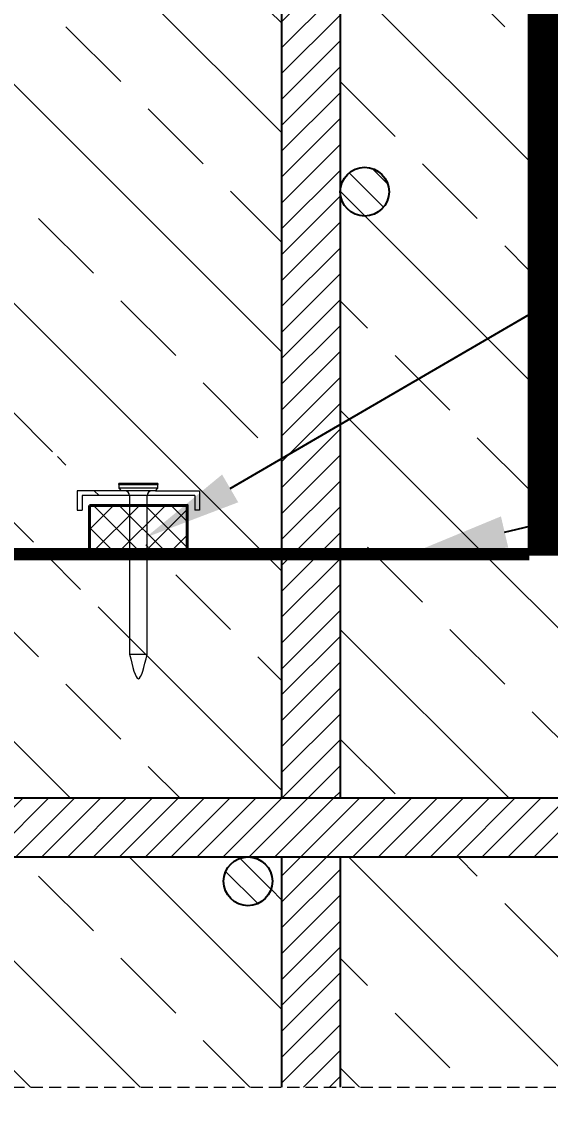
# Model space of a CAD drawing. Header units: millimetres. Extents: x 647 to 146539, y -131215 to 59.
# Drawn here: x 107586.8 to 107695, y -8060 to -7838.2 of the extents above; entities that cross this region are included whole.
import ezdxf
from ezdxf import colors
from ezdxf.entities.mleader import LeaderData, LeaderLine
from ezdxf.math import Vec2, Vec3

# ---------------------------------------------------------------- set-up
doc = ezdxf.new("R2010")
doc.units = ezdxf.units.MM
doc.linetypes.add('DASHED', pattern=[0.75, 0.5, -0.25])
doc.layers.get('Defpoints').update_dxf_attribs({"color": 2, "lineweight": 50})
for name, color, linetype, lineweight in [('G-Cienka', 4, 'Continuous', 9), ('G-Elementy konstrukcyjne', 1, 'Continuous', 40), ('G-Kreskowanie', 9, 'Continuous', 5), ('G-Przerywana', 8, 'DASHED', 15), ('G-Wymiary', 4, 'Continuous', 9)]:
    doc.layers.add(name, color=color, linetype=linetype, lineweight=lineweight)
doc.layers.add('G-Prety', color=1, linetype='Continuous')
doc.styles.add('Arial-GG', font='arial.ttf')
doc.dimstyles.new('W-1 do 10-GG mm', dxfattribs={"dimscale": 10, "dimtxt": 2, "dimasz": 1.8, "dimexe": 1.5, "dimexo": 0, "dimgap": 0.6, "dimtad": 1, "dimdec": 1, "dimrnd": 1, "dimtxsty": 'Arial-GG', "dimblk": 'OBLIQUE', "dimcen": 0, "dimdle": 1, "dimclrd": 4, "dimclre": 4, "dimclrt": 7, "dimadec": 1, "dimazin": 0, "dimtfac": 1, "dimtdec": 1, "dimtix": 1, "dimtmove": 0, "dimatfit": 2, "dimfxl": 1.5, "dimfxlon": 1, "dimlwd": -1, "dimlwe": -1, "dimarcsym": 0})
pattern_1 = [(45, (-1495599.251, 747676.936), (-2.6516504294, 2.6516504294), [])]
pattern_2 = [(135, (103667.018, -8378.046), (-22.45064, -22.45064), []), (135, (103667.018, -8355.596), (-22.45064, -22.45064), [15.875, -7.9375])]
pattern_3 = [(135, (103667.018, -8378.046), (-2.80633, -2.80633), [])]
pattern_4 = [(135, (103675.518, -8386.046), (-22.45064, -22.45064), []), (135, (103675.518, -8363.596), (-22.45064, -22.45064), [15.875, -7.9375])]

# ---------------------------------------------------------------- blocks, each defined once
blk = doc.blocks.new('_Oblique')
at = {"color": 0, "linetype": 'ByBlock', "lineweight": -2}
blk.add_line((-0.5, -0.5), (0.5, 0.5), dxfattribs=at)
blk = doc.blocks.new('*D973')
at = {"layer": 'Defpoints', "color": 0, "transparency": 16777216}
for p in [(107533.72, -7947.27), (107597.72, -7947.27), (107597.72, -8128.1)]:
    blk.add_point(p, dxfattribs=at)
at = {"layer": 'G-Wymiary', "color": 4, "transparency": 16777216}
for p, q in [((107533.72, -8113.1), (107533.72, -8143.1)), ((107597.72, -8113.1), (107597.72, -8143.1)), ((107533.72, -8128.1), (107515.72, -8128.1)), ((107533.72, -8128.1), (107597.72, -8128.1)), ((107597.72, -8128.1), (107615.72, -8128.1))]:
    blk.add_line(p, q, dxfattribs=at)
at = {"layer": 'G-Wymiary', "color": 4, "transparency": 16777216, "xscale": 18, "yscale": 18, "zscale": 18}
blk.add_blockref('_Oblique', (107533.72, -8128.1), dxfattribs=at)
at = {"layer": 'G-Wymiary', "color": 4, "transparency": 16777216, "xscale": 18, "yscale": 18, "zscale": 18, "rotation": 180}
blk.add_blockref('_Oblique', (107597.72, -8128.1), dxfattribs=at)
at = {"layer": 'G-Wymiary', "color": 7, "transparency": 16777216, "insert": (107565.72, -8111.89), "char_height": 20, "attachment_point": 5, "style": 'Arial-GG'}
blk.add_mtext('min 70mm', dxfattribs=at)
blk = doc.blocks.new('*D974')
at = {"layer": 'Defpoints', "color": 0, "transparency": 16777216}
for p in [(107620.72, -7947.27), (107690.72, -7947.27), (107690.72, -8090.45)]:
    blk.add_point(p, dxfattribs=at)
at = {"layer": 'G-Wymiary', "color": 4, "transparency": 16777216}
for p, q in [((107620.72, -8075.45), (107620.72, -8105.45)), ((107690.72, -8075.45), (107690.72, -8105.45)), ((107610.72, -8090.45), (107690.72, -8090.45)), ((107690.72, -8090.45), (107967.11, -8090.45))]:
    blk.add_line(p, q, dxfattribs=at)
at = {"layer": 'G-Wymiary', "color": 4, "transparency": 16777216, "xscale": 18, "yscale": 18, "zscale": 18, "rotation": 180}
blk.add_blockref('_Oblique', (107620.72, -8090.45), dxfattribs=at)
at = {"layer": 'G-Wymiary', "color": 4, "transparency": 16777216, "xscale": 18, "yscale": 18, "zscale": 18}
blk.add_blockref('_Oblique', (107690.72, -8090.45), dxfattribs=at)
at = {"layer": 'G-Wymiary', "color": 7, "transparency": 16777216, "insert": (107893.84, -8074.24), "char_height": 20, "attachment_point": 5, "style": 'Arial-GG'}
blk.add_mtext('min. 70mm', dxfattribs=at)
blk = doc.blocks.new('*D1007')
at = {"layer": 'Defpoints', "color": 0, "ltscale": 0.8, "transparency": 16777216}
for p in [(107690.72, -7947.27), (107690.72, -7997.27), (107801.35, -7997.27)]:
    blk.add_point(p, dxfattribs=at)
at = {"layer": 'G-Wymiary', "color": 4, "ltscale": 0.8, "transparency": 16777216}
for p, q in [((107801.35, -7937.27), (107801.35, -8007.27)), ((107786.35, -7947.27), (107816.35, -7947.27)), ((107786.35, -7997.27), (107816.35, -7997.27))]:
    blk.add_line(p, q, dxfattribs=at)
at = {"layer": 'G-Wymiary', "color": 4, "ltscale": 0.8, "transparency": 16777216, "xscale": 18, "yscale": 18, "zscale": 18}
for p, rotation in [((107801.35, -7947.27), 90), ((107801.35, -7997.27), 270)]:
    blk.add_blockref('_Oblique', p, dxfattribs=dict(at, rotation=rotation))
at = {"layer": 'G-Wymiary', "color": 7, "ltscale": 0.8, "transparency": 16777216, "insert": (107785.13, -7972.27), "char_height": 20, "attachment_point": 5, "rotation": 90, "style": 'Arial-GG'}
blk.add_mtext('30-50', dxfattribs=at)

msp = doc.modelspace()

# ---------------------------------------------------------------- hatches: boundary and pattern name
at = {"layer": 'G-Kreskowanie'}
h = msp.add_hatch(dxfattribs=at)
h.set_pattern_fill('ANSI33', color=256, scale=5, angle=90, style=0)
h.set_pattern_definition(pattern_2)
h.paths.add_polyline_path([(107491.41, -7654.93), (107640.03, -7654.93), (107640.03, -7947.27), (107612.22, -7947.27), (107612.22, -7929.27), (107589.22, -7929.27), (107589.22, -7947.27), (107580.88, -7947.27, 0.75445), (107491.41, -7921.72)])
h.paths.add_polyline_path([(107586.7, -7930.27), (107586.7, -7926.27), (107597.2, -7926.27), (107597.9, -7926.27, -0.414198), (107598.9, -7927.27), (107587.7, -7927.27), (107587.7, -7930.27)], flags=16)
at = {"layer": 'G-Kreskowanie', "linetype": 'ByBlock'}
h = msp.add_hatch(dxfattribs=at)
h.set_pattern_fill('ANSI31', color=256, scale=30)
h.set_pattern_definition(pattern_1)
h.paths.add_polyline_path([(107652.03, -7654.93), (107640.03, -7654.93), (107640.03, -7947.27), (107652.03, -7947.27)])
at = {"layer": 'G-Kreskowanie'}
h = msp.add_hatch(dxfattribs=at)
h.set_pattern_fill('ANSI33', color=256, scale=5, angle=90, style=0)
h.set_pattern_definition(pattern_2)
h.paths.add_polyline_path([(107652.03, -7654.93), (107690.72, -7654.93), (107690.72, -7895.89), (107652.03, -7917.67), (107652.03, -7873.01, 1), (107662.03, -7873.01, 1), (107652.03, -7873.01), (107652.03, -7773.01, 1), (107662.03, -7773.01, 1), (107652.03, -7773.01), (107652.03, -7673.01, 1), (107662.03, -7673.01, 1), (107652.03, -7673.01)])
at = {"layer": 'G-Kreskowanie', "linetype": 'ByBlock', "ltscale": 2}
h = msp.add_hatch(dxfattribs=at)
h.set_pattern_fill('ANSI31', color=256, scale=1.25, angle=90)
h.set_pattern_definition(pattern_3)
h.paths.add_polyline_path([(107657.03, -7868.01, 1), (107657.03, -7878.01, 1)])
at = {"layer": 'G-Kreskowanie'}
h = msp.add_hatch(dxfattribs=at)
h.set_pattern_fill('ANSI33', color=256, scale=5, angle=90, style=0)
h.set_pattern_definition(pattern_2)
h.paths.add_polyline_path([(107690.72, -7947.27), (107690.72, -7895.89), (107652.03, -7917.67), (107652.03, -7947.27)])
h = msp.add_hatch(dxfattribs=at)
h.set_pattern_fill('ANSI33', color=256, scale=5, angle=90, style=0)
h.set_pattern_definition(pattern_4)
h.paths.add_polyline_path([(107612.98, -7932.97), (107613.06, -7932.97), (107613.06, -7932.77), (107612.98, -7932.77)], flags=0)
h.paths.add_polyline_path([(107613.08, -7932.97), (107613.08, -7932.77), (107613.14, -7932.77), (107613.14, -7932.97)], flags=0)
h.paths.add_polyline_path([(107613.17, -7932.97), (107613.17, -7932.77), (107613.14, -7932.77), (107613.14, -7932.97)], flags=0)
h.paths.add_polyline_path([(107595.2, -7938.27), (107595.2, -7934.27), (107605.7, -7934.27), (107606.4, -7934.27, -0.414198), (107607.4, -7935.27), (107596.2, -7935.27), (107596.2, -7938.27)], flags=16)
h = msp.add_hatch(dxfattribs=at)
h.set_pattern_fill('ANSI33', color=256, scale=5, angle=90, style=0)
h.set_pattern_definition(pattern_4)
h.paths.add_polyline_path([(107612.98, -7932.97), (107613.06, -7932.97), (107613.06, -7932.77), (107612.98, -7932.77)], flags=0)
h.paths.add_polyline_path([(107613.08, -7932.97), (107613.08, -7932.77), (107613.14, -7932.77), (107613.14, -7932.97)], flags=0)
h.paths.add_polyline_path([(107613.17, -7932.97), (107613.17, -7932.77), (107613.14, -7932.77), (107613.14, -7932.97)], flags=0)
h.paths.add_polyline_path([(107595.2, -7938.27), (107595.2, -7934.27), (107605.7, -7934.27), (107606.4, -7934.27, -0.414198), (107607.4, -7935.27), (107596.2, -7935.27), (107596.2, -7938.27)], flags=16)
h = msp.add_hatch(dxfattribs=at)
h.set_pattern_fill('NET', color=256, scale=30, angle=45)
h.set_pattern_definition([(45, (-1491065.873, 726037.5035), (-2.6516504294, 2.6516504294), []), (135, (-1491065.873, 726037.5035), (-2.6516504294, -2.6516504294), [])])
h.paths.add_polyline_path([(107510.72, -7937.27), (107510.72, -7947.27), (107530.72, -7947.27), (107530.72, -7937.27)])
h.paths.add_polyline_path([(107600.72, -7937.27), (107600.72, -7947.27), (107620.72, -7947.27), (107620.72, -7937.27)])
h = msp.add_hatch(dxfattribs=at)
h.set_pattern_fill('ANSI33', color=256, scale=5, angle=90, style=0)
h.set_pattern_definition(pattern_2)
edge = h.paths.add_edge_path()
edge.add_line((107491.41, -7997.27), (107491.41, -7972.81))
edge.add_ellipse((107532.5, -7947.27), major_axis=(48.38, 0), ratio=1, start_angle=211.8691, end_angle=360)
edge.add_line((107580.88, -7947.27), (107598.9, -7947.27))
edge.add_line((107598.9, -7947.27), (107598.9, -7959.77))
edge.add_spline(control_points=[(107598.9, -7959.77), (107599.5, -7962.27), (107600.7, -7967.27), (107601.9, -7962.27), (107602.5, -7959.77)], knot_values=[0, 0, 0, 0, 0.5, 1, 1, 1, 1], degree=3, periodic=0)
edge.add_line((107602.5, -7959.77), (107602.5, -7947.27))
edge.add_line((107602.5, -7947.27), (107640.03, -7947.27))
edge.add_line((107640.03, -7947.27), (107640.03, -7997.27))
edge.add_line((107640.03, -7997.27), (107491.41, -7997.27))
h.paths.add_polyline_path([(107491.41, -8056.47), (107491.41, -8009.27), (107505.5, -8009.27, 2.414214), (107510.5, -8014.27, 0.414214), (107505.5, -8009.27), (107633.15, -8009.27, 2.414214), (107638.15, -8014.27, 0.414214), (107633.15, -8009.27), (107640.03, -8009.27), (107640.03, -8056.47)])
h.paths.add_polyline_path([(107752.74, -7997.27), (107752.74, -7947.27), (107690.72, -7947.27), (107652.03, -7947.27), (107652.03, -7997.27)])
h.paths.add_polyline_path([(107652.03, -8056.47), (107652.03, -8009.27), (107702.42, -8009.27, 2.414214), (107707.42, -8014.27, 0.414214), (107702.42, -8009.27), (107752.74, -8009.27), (107752.74, -8056.47)])
at = {"layer": 'G-Kreskowanie', "linetype": 'ByBlock'}
h = msp.add_hatch(dxfattribs=at)
h.set_pattern_fill('ANSI31', color=256, scale=30)
h.set_pattern_definition(pattern_1)
h.paths.add_polyline_path([(107640.03, -7947.27), (107640.03, -7997.27), (107652.03, -7997.27), (107652.03, -7947.27)])
h = msp.add_hatch(dxfattribs=at)
h.set_pattern_fill('ANSI31', color=256, scale=30)
h.set_pattern_definition(pattern_1)
h.paths.add_polyline_path([(107752.74, -8009.27), (107752.74, -7997.27), (107378.69, -7997.27), (107378.69, -8009.27)])
at = {"layer": 'G-Kreskowanie', "linetype": 'ByBlock', "ltscale": 2}
h = msp.add_hatch(dxfattribs=at)
h.set_pattern_fill('ANSI31', color=256, scale=1.25, angle=90)
h.set_pattern_definition(pattern_3)
h.paths.add_polyline_path([(107628.15, -8014.27, -1), (107638.15, -8014.27, -1)])
at = {"layer": 'G-Kreskowanie', "linetype": 'ByBlock'}
h = msp.add_hatch(dxfattribs=at)
h.set_pattern_fill('ANSI31', color=256, scale=30)
h.set_pattern_definition(pattern_1)
h.paths.add_polyline_path([(107640.03, -8056.47), (107652.03, -8056.47), (107652.03, -8009.27), (107640.03, -8009.27)])

# ---------------------------------------------------------------- linework, layer by layer
at = {"layer": 'G-Cienka'}
for p, q in [((107606.94, -7932.97), (107606.72, -7932.97)), ((107606.72, -7932.97), (107606.72, -7933.77)), ((107606.72, -7933.77), (107607.22, -7934.27)), ((107606.75, -7932.77), (107606.75, -7932.97)), ((107606.75, -7932.97), (107606.75, -7932.77)), ((107606.75, -7932.77), (107606.75, -7932.77)), ((107606.83, -7932.77), (107606.75, -7932.77)), ((107606.75, -7932.77), (107607.54, -7932.77)), ((107606.75, -7932.97), (107606.78, -7932.97)), ((107606.83, -7932.97), (107606.75, -7932.97)), ((107606.75, -7932.97), (107607.54, -7932.97)), ((107606.78, -7932.77), (107606.78, -7932.97)), ((107607.02, -7932.77), (107606.78, -7932.77)), ((107607.52, -7932.77), (107606.78, -7932.77)), ((107607.52, -7932.97), (107606.78, -7932.97)), ((107606.83, -7932.77), (107606.83, -7932.97)), ((107607.63, -7932.77), (107606.83, -7932.77)), ((107607.63, -7932.97), (107606.83, -7932.97)), ((107606.85, -7932.97), (107606.85, -7932.77)), ((107606.94, -7932.77), (107606.85, -7932.77)), ((107606.85, -7932.77), (107607.65, -7932.77)), ((107606.94, -7932.97), (107606.85, -7932.97)), ((107606.85, -7932.97), (107607.65, -7932.97)), ((107606.94, -7932.77), (107606.94, -7932.97)), ((107606.94, -7932.97), (107606.94, -7932.77)), ((107606.94, -7932.77), (107606.94, -7932.77)), ((107607.73, -7932.77), (107606.94, -7932.77)), ((107607.01, -7932.97), (107606.94, -7932.97)), ((107607.73, -7932.97), (107606.94, -7932.97)), ((107607.01, -7932.97), (107607.01, -7932.77)), ((107607.01, -7932.77), (107607.75, -7932.77)), ((107607.01, -7932.77), (107607.42, -7932.77)), ((107607.01, -7932.97), (107607.75, -7932.97)), ((107607.02, -7932.97), (107607.02, -7932.77)), ((107607.02, -7932.77), (107607.43, -7932.77)), ((107607.02, -7932.97), (107607.11, -7932.97)), ((107607.02, -7932.97), (107607.43, -7932.97)), ((107607.11, -7932.77), (107607.11, -7932.97)), ((107607.41, -7932.77), (107607.11, -7932.77)), ((107607.37, -7932.77), (107607.11, -7932.77)), ((107607.41, -7932.97), (107607.11, -7932.97)), ((107607.37, -7932.97), (107607.37, -7932.77)), ((107607.37, -7932.77), (107607.41, -7932.77)), ((107607.37, -7932.97), (107607.54, -7932.97)), ((107607.37, -7932.97), (107607.41, -7932.97)), ((107607.41, -7932.97), (107607.41, -7932.77)), ((107607.42, -7932.77), (107607.42, -7932.97)), ((107607.84, -7932.77), (107607.42, -7932.77)), ((107607.56, -7932.97), (107607.42, -7932.97)), ((107607.84, -7932.97), (107607.42, -7932.97)), ((107607.43, -7932.77), (107607.43, -7932.97)), ((107607.43, -7932.77), (107607.52, -7932.77)), ((107607.43, -7932.97), (107607.52, -7932.97)), ((107607.52, -7932.97), (107607.52, -7932.77)), ((107607.54, -7932.77), (107607.54, -7932.97)), ((107607.54, -7932.77), (107607.54, -7932.97)), ((107607.61, -7932.77), (107607.54, -7932.77)), ((107607.54, -7932.77), (107607.63, -7932.77)), ((107607.67, -7932.77), (107607.54, -7932.77)), ((107607.61, -7932.97), (107607.54, -7932.97)), ((107607.54, -7932.97), (107607.63, -7932.97)), ((107607.56, -7932.97), (107607.56, -7932.77)), ((107607.56, -7932.77), (107607.86, -7932.77)), ((107607.56, -7932.77), (107607.91, -7932.77)), ((107607.56, -7932.97), (107607.86, -7932.97)), ((107608.41, -7932.77), (107607.61, -7932.77)), ((107607.61, -7932.77), (107607.61, -7932.97)), ((107608.41, -7932.97), (107607.61, -7932.97)), ((107607.63, -7932.77), (107608.43, -7932.77)), ((107607.63, -7932.97), (107607.63, -7932.77)), ((107607.63, -7932.97), (107607.63, -7932.77)), ((107607.72, -7932.77), (107607.63, -7932.77)), ((107607.63, -7932.97), (107608.43, -7932.97)), ((107607.72, -7932.97), (107607.63, -7932.97)), ((107607.65, -7932.77), (107607.65, -7932.97)), ((107607.65, -7932.77), (107607.73, -7932.77)), ((107607.65, -7932.97), (107607.73, -7932.97)), ((107607.67, -7932.77), (107608.32, -7932.77)), ((107607.67, -7932.97), (107607.67, -7932.77)), ((107607.67, -7932.97), (107608.32, -7932.97)), ((107607.67, -7932.97), (107607.87, -7932.97)), ((107608.51, -7932.77), (107607.72, -7932.77)), ((107607.72, -7932.77), (107607.72, -7932.97)), ((107608.51, -7932.97), (107607.72, -7932.97)), ((107607.73, -7932.97), (107607.73, -7932.77)), ((107607.74, -7932.77), (107608.53, -7932.77)), ((107607.74, -7932.97), (107607.74, -7932.77)), ((107607.82, -7932.77), (107607.74, -7932.77)), ((107607.74, -7932.97), (107608.53, -7932.97)), ((107607.82, -7932.97), (107607.74, -7932.97)), ((107607.75, -7932.77), (107607.75, -7932.97)), ((107607.75, -7932.77), (107607.84, -7932.77)), ((107607.75, -7932.97), (107607.84, -7932.97)), ((107608.62, -7932.77), (107607.82, -7932.77)), ((107607.82, -7932.77), (107607.82, -7932.97)), ((107608.62, -7932.97), (107607.82, -7932.97)), ((107607.84, -7932.97), (107607.84, -7932.77)), ((107607.85, -7932.77), (107608.64, -7932.77)), ((107607.85, -7932.97), (107607.85, -7932.77)), ((107607.93, -7932.77), (107607.85, -7932.77)), ((107607.85, -7932.97), (107608.64, -7932.97)), ((107607.93, -7932.97), (107607.85, -7932.97)), ((107607.86, -7932.77), (107607.86, -7932.97)), ((107607.86, -7932.77), (107607.91, -7932.77)), ((107607.86, -7932.97), (107607.91, -7932.97)), ((107608.3, -7932.77), (107607.87, -7932.77)), ((107607.87, -7932.77), (107607.87, -7932.97)), ((107608.27, -7932.77), (107607.87, -7932.77)), ((107608.3, -7932.97), (107607.87, -7932.97)), ((107607.91, -7932.77), (107607.91, -7932.97)), ((107608.13, -7932.97), (107607.91, -7932.97)), ((107608.73, -7932.77), (107607.93, -7932.77)), ((107607.93, -7932.77), (107607.93, -7932.97)), ((107608.73, -7932.97), (107607.93, -7932.97)), ((107607.95, -7932.77), (107608.75, -7932.77)), ((107607.95, -7932.97), (107607.95, -7932.77)), ((107608.04, -7932.77), (107607.95, -7932.77)), ((107607.95, -7932.97), (107608.75, -7932.97)), ((107608.04, -7932.97), (107607.95, -7932.97)), ((107608.83, -7932.77), (107608.04, -7932.77)), ((107608.04, -7932.77), (107608.04, -7932.97)), ((107608.83, -7932.97), (107608.04, -7932.97)), ((107608.06, -7932.77), (107608.86, -7932.77)), ((107608.06, -7932.97), (107608.06, -7932.77)), ((107608.13, -7932.77), (107608.06, -7932.77)), ((107608.06, -7932.97), (107608.86, -7932.97)), ((107608.13, -7932.97), (107608.06, -7932.97)), ((107608.13, -7932.77), (107608.29, -7932.77)), ((107608.13, -7932.97), (107608.13, -7932.77)), ((107608.27, -7932.77), (107608.3, -7932.77)), ((107608.27, -7932.97), (107608.27, -7932.77)), ((107608.27, -7932.97), (107608.3, -7932.97)), ((107608.27, -7932.97), (107608.45, -7932.97)), ((107608.29, -7932.77), (107608.29, -7932.97)), ((107608.94, -7932.77), (107608.29, -7932.77)), ((107608.94, -7932.97), (107608.29, -7932.97)), ((107608.54, -7932.97), (107608.29, -7932.97)), ((107608.3, -7932.97), (107608.3, -7932.77)), ((107608.32, -7932.77), (107608.32, -7932.97)), ((107608.32, -7932.77), (107608.41, -7932.77)), ((107608.32, -7932.97), (107608.41, -7932.97)), ((107608.41, -7932.97), (107608.41, -7932.77)), ((107608.43, -7932.77), (107608.43, -7932.97)), ((107608.43, -7932.77), (107608.51, -7932.77)), ((107608.43, -7932.97), (107608.51, -7932.97)), ((107608.45, -7932.77), (107608.45, -7932.97)), ((107609.21, -7932.77), (107608.45, -7932.77)), ((107608.5, -7932.77), (107608.45, -7932.77)), ((107608.5, -7932.97), (107608.45, -7932.97)), ((107608.5, -7932.77), (107608.5, -7932.97)), ((107609.29, -7932.77), (107608.5, -7932.77)), ((107609.29, -7932.97), (107608.5, -7932.97)), ((107608.51, -7932.97), (107608.51, -7932.77)), ((107608.52, -7932.97), (107608.52, -7932.77)), ((107608.52, -7932.77), (107609.31, -7932.77)), ((107608.6, -7932.77), (107608.52, -7932.77)), ((107608.52, -7932.97), (107609.31, -7932.97)), ((107608.6, -7932.97), (107608.52, -7932.97)), ((107608.53, -7932.77), (107608.53, -7932.97)), ((107608.53, -7932.77), (107608.62, -7932.77)), ((107608.53, -7932.97), (107608.62, -7932.97)), ((107608.54, -7932.97), (107608.54, -7932.77)), ((107608.54, -7932.77), (107608.96, -7932.77)), ((107608.54, -7932.77), (107609, -7932.77)), ((107608.54, -7932.97), (107608.96, -7932.97)), ((107608.6, -7932.77), (107608.6, -7932.97)), ((107609.4, -7932.77), (107608.6, -7932.77)), ((107609.4, -7932.97), (107608.6, -7932.97)), ((107608.62, -7932.97), (107608.62, -7932.77)), ((107608.63, -7932.97), (107608.63, -7932.77)), ((107608.63, -7932.77), (107609.42, -7932.77)), ((107608.71, -7932.77), (107608.63, -7932.77)), ((107608.63, -7932.97), (107609.42, -7932.97)), ((107608.71, -7932.97), (107608.63, -7932.97)), ((107608.64, -7932.77), (107608.64, -7932.97)), ((107608.64, -7932.77), (107608.73, -7932.77)), ((107608.64, -7932.97), (107608.73, -7932.97)), ((107608.71, -7932.77), (107608.71, -7932.97)), ((107609.51, -7932.77), (107608.71, -7932.77)), ((107609.51, -7932.97), (107608.71, -7932.97)), ((107608.73, -7932.97), (107608.73, -7932.77)), ((107608.73, -7932.97), (107608.73, -7932.77)), ((107608.82, -7932.77), (107608.73, -7932.77)), ((107608.73, -7932.77), (107609.53, -7932.77)), ((107608.73, -7932.97), (107609.53, -7932.97)), ((107608.82, -7932.97), (107608.73, -7932.97)), ((107608.75, -7932.77), (107608.75, -7932.97)), ((107608.75, -7932.77), (107608.83, -7932.77)), ((107608.75, -7932.97), (107608.83, -7932.97)), ((107608.82, -7932.77), (107608.82, -7932.97)), ((107609.61, -7932.77), (107608.82, -7932.77)), ((107609.61, -7932.97), (107608.82, -7932.97)), ((107608.83, -7932.97), (107608.83, -7932.77)), ((107608.84, -7932.97), (107608.84, -7932.77)), ((107608.93, -7932.77), (107608.84, -7932.77)), ((107608.84, -7932.77), (107609.64, -7932.77)), ((107608.93, -7932.97), (107608.84, -7932.97)), ((107608.84, -7932.97), (107609.64, -7932.97)), ((107608.86, -7932.77), (107608.86, -7932.97)), ((107608.86, -7932.77), (107608.94, -7932.77)), ((107608.86, -7932.97), (107608.94, -7932.97)), ((107608.93, -7932.77), (107608.93, -7932.97)), ((107609.72, -7932.77), (107608.93, -7932.77)), ((107609.72, -7932.97), (107608.93, -7932.97)), ((107608.94, -7932.97), (107608.94, -7932.77)), ((107608.95, -7932.97), (107608.95, -7932.77)), ((107609.03, -7932.77), (107608.95, -7932.77)), ((107608.95, -7932.77), (107609.74, -7932.77)), ((107609.03, -7932.97), (107608.95, -7932.97)), ((107608.95, -7932.97), (107609.74, -7932.97)), ((107608.96, -7932.77), (107608.96, -7932.97)), ((107608.96, -7932.77), (107609, -7932.77)), ((107608.96, -7932.97), (107609, -7932.97)), ((107609, -7932.77), (107609, -7932.97)), ((107609.21, -7932.97), (107609, -7932.97)), ((107609.03, -7932.77), (107609.03, -7932.97)), ((107609.83, -7932.77), (107609.03, -7932.77)), ((107609.83, -7932.97), (107609.03, -7932.97)), ((107609.05, -7932.97), (107609.05, -7932.77)), ((107609.14, -7932.77), (107609.05, -7932.77)), ((107609.05, -7932.77), (107609.85, -7932.77)), ((107609.14, -7932.97), (107609.05, -7932.97)), ((107609.05, -7932.97), (107609.85, -7932.97)), ((107609.14, -7932.77), (107609.14, -7932.97)), ((107609.94, -7932.77), (107609.14, -7932.77)), ((107609.94, -7932.97), (107609.14, -7932.97)), ((107609.16, -7932.97), (107609.16, -7932.77)), ((107609.21, -7932.77), (107609.16, -7932.77)), ((107609.16, -7932.77), (107609.96, -7932.77)), ((107609.21, -7932.97), (107609.16, -7932.97)), ((107609.16, -7932.97), (107609.96, -7932.97)), ((107609.21, -7932.97), (107609.21, -7932.77)), ((107609.21, -7932.97), (107609.21, -7932.77)), ((107609.21, -7932.77), (107609.29, -7932.77)), ((107609.21, -7932.77), (107610.04, -7932.77)), ((107609.21, -7932.97), (107609.41, -7932.97)), ((107609.21, -7932.97), (107609.29, -7932.97)), ((107609.29, -7932.97), (107609.29, -7932.77)), ((107609.31, -7932.77), (107609.31, -7932.97)), ((107609.31, -7932.77), (107609.4, -7932.77)), ((107609.31, -7932.97), (107609.4, -7932.97)), ((107609.4, -7932.97), (107609.4, -7932.77)), ((107609.41, -7932.77), (107609.41, -7932.97)), ((107609.49, -7932.77), (107609.41, -7932.77)), ((107609.42, -7932.77), (107609.41, -7932.77)), ((107609.49, -7932.97), (107609.41, -7932.97)), ((107609.42, -7932.77), (107609.42, -7932.97)), ((107609.42, -7932.97), (107609.42, -7932.77)), ((107609.42, -7932.77), (107609.51, -7932.77)), ((107609.42, -7932.77), (107610.2, -7932.77)), ((107609.42, -7932.97), (107611.18, -7932.97)), ((107609.42, -7932.97), (107609.51, -7932.97)), ((107609.42, -7932.97), (107610.2, -7932.97)), ((107609.49, -7932.77), (107609.49, -7932.97)), ((107610.29, -7932.77), (107609.49, -7932.77)), ((107610.29, -7932.97), (107609.49, -7932.97)), ((107609.51, -7932.97), (107609.51, -7932.77)), ((107609.51, -7932.97), (107609.51, -7932.77)), ((107609.51, -7932.77), (107610.31, -7932.77)), ((107609.6, -7932.77), (107609.51, -7932.77)), ((107609.51, -7932.97), (107610.31, -7932.97)), ((107609.6, -7932.97), (107609.51, -7932.97)), ((107609.53, -7932.77), (107609.53, -7932.97)), ((107609.53, -7932.77), (107609.61, -7932.77)), ((107609.53, -7932.97), (107609.61, -7932.97)), ((107609.6, -7932.77), (107609.6, -7932.97)), ((107610.39, -7932.77), (107609.6, -7932.77)), ((107610.39, -7932.97), (107609.6, -7932.97)), ((107609.61, -7932.97), (107609.61, -7932.77)), ((107609.62, -7932.97), (107609.62, -7932.77)), ((107609.71, -7932.77), (107609.62, -7932.77)), ((107609.62, -7932.77), (107610.42, -7932.77)), ((107609.71, -7932.97), (107609.62, -7932.97)), ((107609.62, -7932.97), (107610.42, -7932.97)), ((107609.64, -7932.77), (107609.64, -7932.97)), ((107609.64, -7932.77), (107609.72, -7932.77)), ((107609.64, -7932.97), (107609.72, -7932.97)), ((107609.71, -7932.77), (107609.71, -7932.97)), ((107610.5, -7932.77), (107609.71, -7932.77)), ((107610.5, -7932.97), (107609.71, -7932.97)), ((107609.72, -7932.97), (107609.72, -7932.77)), ((107609.73, -7932.97), (107609.73, -7932.77)), ((107609.81, -7932.77), (107609.73, -7932.77)), ((107609.73, -7932.77), (107610.52, -7932.77)), ((107609.81, -7932.97), (107609.73, -7932.97)), ((107609.73, -7932.97), (107610.52, -7932.97)), ((107609.74, -7932.77), (107609.74, -7932.97)), ((107609.74, -7932.77), (107609.83, -7932.77)), ((107609.74, -7932.97), (107609.83, -7932.97)), ((107609.81, -7932.77), (107609.81, -7932.97)), ((107610.61, -7932.77), (107609.81, -7932.77)), ((107610.61, -7932.97), (107609.81, -7932.97)), ((107609.83, -7932.97), (107609.83, -7932.77)), ((107609.83, -7932.97), (107609.83, -7932.77)), ((107609.92, -7932.77), (107609.83, -7932.77)), ((107609.83, -7932.77), (107610.63, -7932.77)), ((107609.92, -7932.97), (107609.83, -7932.97)), ((107609.83, -7932.97), (107610.63, -7932.97)), ((107609.85, -7932.77), (107609.85, -7932.97)), ((107609.85, -7932.77), (107609.94, -7932.77)), ((107609.85, -7932.97), (107609.94, -7932.97)), ((107609.92, -7932.77), (107609.92, -7932.97)), ((107610.72, -7932.77), (107609.92, -7932.77)), ((107610.72, -7932.97), (107609.92, -7932.97)), ((107609.94, -7932.97), (107609.94, -7932.77)), ((107609.94, -7932.97), (107609.94, -7932.77)), ((107609.94, -7932.77), (107610.74, -7932.77)), ((107610.03, -7932.77), (107609.94, -7932.77)), ((107610.03, -7932.97), (107609.94, -7932.97)), ((107609.94, -7932.97), (107610.74, -7932.97)), ((107609.96, -7932.77), (107609.96, -7932.97)), ((107609.96, -7932.77), (107610.04, -7932.77)), ((107609.96, -7932.97), (107610.04, -7932.97)), ((107610.03, -7932.77), (107610.03, -7932.97)), ((107610.82, -7932.77), (107610.03, -7932.77)), ((107610.82, -7932.97), (107610.03, -7932.97)), ((107610.04, -7932.77), (107610.04, -7932.97)), ((107610.24, -7932.97), (107610.04, -7932.97)), ((107610.05, -7932.97), (107610.05, -7932.77)), ((107610.05, -7932.77), (107610.84, -7932.77)), ((107610.13, -7932.77), (107610.05, -7932.77)), ((107610.05, -7932.97), (107610.84, -7932.97)), ((107610.13, -7932.97), (107610.05, -7932.97)), ((107610.13, -7932.77), (107610.13, -7932.97)), ((107610.93, -7932.77), (107610.13, -7932.77)), ((107610.93, -7932.97), (107610.13, -7932.97)), ((107610.16, -7932.97), (107610.16, -7932.77)), ((107610.16, -7932.77), (107610.95, -7932.77)), ((107610.24, -7932.77), (107610.16, -7932.77)), ((107610.16, -7932.97), (107610.95, -7932.97)), ((107610.24, -7932.97), (107610.16, -7932.97)), ((107610.2, -7932.77), (107610.2, -7932.97)), ((107610.2, -7932.77), (107610.29, -7932.77)), ((107610.2, -7932.97), (107610.29, -7932.97)), ((107610.24, -7932.97), (107610.24, -7932.77)), ((107610.24, -7932.77), (107610.25, -7932.77)), ((107610.25, -7932.77), (107610.25, -7932.97)), ((107611.04, -7932.77), (107610.25, -7932.77)), ((107612.02, -7932.97), (107610.25, -7932.97)), ((107611.04, -7932.97), (107610.25, -7932.97)), ((107610.29, -7932.97), (107610.29, -7932.77)), ((107610.31, -7932.77), (107610.31, -7932.97)), ((107610.31, -7932.77), (107610.39, -7932.77)), ((107610.31, -7932.97), (107610.39, -7932.97)), ((107610.39, -7932.97), (107610.39, -7932.77)), ((107610.4, -7932.97), (107610.4, -7932.77)), ((107610.4, -7932.77), (107611.18, -7932.77)), ((107610.49, -7932.77), (107610.4, -7932.77)), ((107610.4, -7932.97), (107611.18, -7932.97)), ((107610.49, -7932.97), (107610.4, -7932.97)), ((107610.42, -7932.77), (107610.42, -7932.97)), ((107610.42, -7932.77), (107610.5, -7932.77)), ((107610.42, -7932.97), (107610.5, -7932.97)), ((107610.49, -7932.77), (107610.49, -7932.97)), ((107611.28, -7932.77), (107610.49, -7932.77)), ((107611.28, -7932.97), (107610.49, -7932.97)), ((107610.5, -7932.97), (107610.5, -7932.77)), ((107610.51, -7932.97), (107610.51, -7932.77)), ((107610.51, -7932.77), (107611.3, -7932.77)), ((107610.59, -7932.77), (107610.51, -7932.77)), ((107610.51, -7932.97), (107611.3, -7932.97)), ((107610.59, -7932.97), (107610.51, -7932.97)), ((107610.52, -7932.77), (107610.52, -7932.97)), ((107610.52, -7932.77), (107610.61, -7932.77)), ((107610.52, -7932.97), (107610.61, -7932.97)), ((107610.59, -7932.77), (107610.59, -7932.97)), ((107611.39, -7932.77), (107610.59, -7932.77)), ((107611.39, -7932.97), (107610.59, -7932.97)), ((107610.61, -7932.97), (107610.61, -7932.77)), ((107610.61, -7932.97), (107610.61, -7932.77)), ((107610.61, -7932.77), (107611.41, -7932.77)), ((107610.7, -7932.77), (107610.61, -7932.77)), ((107610.61, -7932.97), (107611.41, -7932.97)), ((107610.7, -7932.97), (107610.61, -7932.97)), ((107610.63, -7932.77), (107610.63, -7932.97)), ((107610.63, -7932.77), (107610.72, -7932.77)), ((107610.63, -7932.97), (107610.72, -7932.97)), ((107610.7, -7932.77), (107610.7, -7932.97)), ((107611.5, -7932.77), (107610.7, -7932.77)), ((107611.5, -7932.97), (107610.7, -7932.97)), ((107610.72, -7932.97), (107610.72, -7932.77)), ((107610.72, -7932.97), (107610.72, -7932.77)), ((107610.72, -7932.77), (107611.52, -7932.77)), ((107610.81, -7932.77), (107610.72, -7932.77)), ((107610.72, -7932.97), (107611.52, -7932.97)), ((107610.81, -7932.97), (107610.72, -7932.97)), ((107610.74, -7932.77), (107610.74, -7932.97)), ((107610.74, -7932.77), (107610.82, -7932.77)), ((107610.74, -7932.97), (107610.82, -7932.97)), ((107610.81, -7932.77), (107610.81, -7932.97)), ((107611.6, -7932.77), (107610.81, -7932.77)), ((107611.6, -7932.97), (107610.81, -7932.97)), ((107610.82, -7932.97), (107610.82, -7932.77)), ((107610.83, -7932.97), (107610.83, -7932.77)), ((107610.83, -7932.77), (107611.62, -7932.77)), ((107610.91, -7932.77), (107610.83, -7932.77)), ((107610.83, -7932.97), (107611.62, -7932.97)), ((107610.91, -7932.97), (107610.83, -7932.97)), ((107610.84, -7932.77), (107610.84, -7932.97)), ((107610.84, -7932.77), (107610.93, -7932.77)), ((107610.84, -7932.97), (107610.93, -7932.97)), ((107610.91, -7932.77), (107610.91, -7932.97)), ((107611.71, -7932.77), (107610.91, -7932.77)), ((107611.71, -7932.97), (107610.91, -7932.97)), ((107610.93, -7932.97), (107610.93, -7932.77)), ((107610.94, -7932.97), (107610.94, -7932.77)), ((107610.94, -7932.77), (107611.73, -7932.77)), ((107611.02, -7932.77), (107610.94, -7932.77)), ((107611.02, -7932.97), (107610.94, -7932.97)), ((107610.94, -7932.97), (107611.73, -7932.97)), ((107610.95, -7932.77), (107610.95, -7932.97)), ((107610.95, -7932.77), (107611.04, -7932.77)), ((107610.95, -7932.97), (107611.04, -7932.97)), ((107611.02, -7932.77), (107611.02, -7932.97)), ((107611.82, -7932.77), (107611.02, -7932.77)), ((107611.82, -7932.97), (107611.02, -7932.97)), ((107611.04, -7932.97), (107611.04, -7932.77)), ((107611.04, -7932.97), (107611.04, -7932.77)), ((107611.04, -7932.77), (107611.84, -7932.77)), ((107611.13, -7932.77), (107611.04, -7932.77)), ((107611.04, -7932.97), (107611.84, -7932.97)), ((107611.13, -7932.97), (107611.04, -7932.97)), ((107611.13, -7932.77), (107611.13, -7932.97)), ((107611.92, -7932.77), (107611.13, -7932.77)), ((107611.92, -7932.97), (107611.13, -7932.97)), ((107611.15, -7932.97), (107611.15, -7932.77)), ((107611.15, -7932.77), (107611.95, -7932.77)), ((107611.24, -7932.77), (107611.15, -7932.77)), ((107611.24, -7932.97), (107611.15, -7932.97)), ((107611.15, -7932.97), (107611.95, -7932.97)), ((107611.18, -7932.77), (107611.18, -7932.97)), ((107611.2, -7932.77), (107611.18, -7932.77)), ((107611.2, -7932.97), (107611.2, -7932.77)), ((107611.2, -7932.77), (107611.28, -7932.77)), ((107611.2, -7932.97), (107611.28, -7932.97)), ((107611.2, -7932.97), (107611.4, -7932.97)), ((107611.24, -7932.77), (107611.24, -7932.97)), ((107612.02, -7932.77), (107611.24, -7932.77)), ((107612.02, -7932.97), (107611.24, -7932.97)), ((107611.28, -7932.97), (107611.28, -7932.77)), ((107611.3, -7932.77), (107611.3, -7932.97)), ((107611.3, -7932.77), (107611.39, -7932.77)), ((107611.3, -7932.97), (107611.39, -7932.97)), ((107611.39, -7932.97), (107611.39, -7932.77)), ((107611.4, -7932.77), (107611.4, -7932.97)), ((107612.23, -7932.77), (107611.4, -7932.77)), ((107611.48, -7932.77), (107611.4, -7932.77)), ((107611.48, -7932.97), (107611.4, -7932.97)), ((107611.41, -7932.77), (107611.41, -7932.97)), ((107611.41, -7932.77), (107611.5, -7932.77)), ((107611.41, -7932.97), (107611.5, -7932.97)), ((107611.48, -7932.77), (107611.48, -7932.97)), ((107612.28, -7932.77), (107611.48, -7932.77)), ((107612.28, -7932.97), (107611.48, -7932.97)), ((107611.5, -7932.97), (107611.5, -7932.77)), ((107611.5, -7932.97), (107611.5, -7932.77)), ((107611.5, -7932.77), (107612.3, -7932.77)), ((107611.59, -7932.77), (107611.5, -7932.77)), ((107611.59, -7932.97), (107611.5, -7932.97)), ((107611.5, -7932.97), (107612.3, -7932.97)), ((107611.52, -7932.77), (107611.52, -7932.97)), ((107611.52, -7932.77), (107611.6, -7932.77)), ((107611.52, -7932.97), (107611.6, -7932.97)), ((107611.59, -7932.77), (107611.59, -7932.97)), ((107612.38, -7932.77), (107611.59, -7932.77)), ((107612.38, -7932.97), (107611.59, -7932.97)), ((107611.6, -7932.97), (107611.6, -7932.77)), ((107611.61, -7932.97), (107611.61, -7932.77)), ((107611.61, -7932.77), (107612.4, -7932.77)), ((107611.69, -7932.77), (107611.61, -7932.77)), ((107611.69, -7932.97), (107611.61, -7932.97)), ((107611.61, -7932.97), (107612.4, -7932.97)), ((107611.62, -7932.77), (107611.62, -7932.97)), ((107611.62, -7932.77), (107611.71, -7932.77)), ((107611.62, -7932.97), (107611.71, -7932.97)), ((107611.69, -7932.77), (107611.69, -7932.97)), ((107612.49, -7932.77), (107611.69, -7932.77)), ((107612.49, -7932.97), (107611.69, -7932.97)), ((107611.71, -7932.97), (107611.71, -7932.77)), ((107611.72, -7932.97), (107611.72, -7932.77)), ((107611.72, -7932.77), (107612.51, -7932.77)), ((107611.8, -7932.77), (107611.72, -7932.77)), ((107611.8, -7932.97), (107611.72, -7932.97)), ((107611.72, -7932.97), (107612.51, -7932.97)), ((107611.73, -7932.77), (107611.73, -7932.97)), ((107611.73, -7932.77), (107611.82, -7932.77)), ((107611.73, -7932.97), (107611.82, -7932.97)), ((107611.8, -7932.77), (107611.8, -7932.97)), ((107612.6, -7932.77), (107611.8, -7932.77)), ((107612.6, -7932.97), (107611.8, -7932.97)), ((107611.82, -7932.97), (107611.82, -7932.77)), ((107611.82, -7932.97), (107611.82, -7932.77)), ((107611.91, -7932.77), (107611.82, -7932.77)), ((107611.82, -7932.77), (107612.62, -7932.77)), ((107611.91, -7932.97), (107611.82, -7932.97)), ((107611.82, -7932.97), (107612.62, -7932.97)), ((107611.84, -7932.77), (107611.84, -7932.97)), ((107611.84, -7932.77), (107611.92, -7932.77)), ((107611.84, -7932.97), (107611.92, -7932.97)), ((107611.91, -7932.77), (107611.91, -7932.97)), ((107612.7, -7932.77), (107611.91, -7932.77)), ((107612.7, -7932.97), (107611.91, -7932.97)), ((107611.92, -7932.97), (107611.92, -7932.77)), ((107611.93, -7932.97), (107611.93, -7932.77)), ((107612.02, -7932.77), (107611.93, -7932.77)), ((107611.93, -7932.77), (107612.73, -7932.77)), ((107612.02, -7932.97), (107611.93, -7932.97)), ((107611.93, -7932.97), (107612.73, -7932.97)), ((107611.95, -7932.77), (107611.95, -7932.97)), ((107611.95, -7932.77), (107612.03, -7932.77)), ((107611.95, -7932.97), (107612.03, -7932.97)), ((107612.02, -7932.77), (107612.02, -7932.97)), ((107612.02, -7932.97), (107612.02, -7932.77)), ((107612.02, -7932.77), (107612.03, -7932.77)), ((107612.81, -7932.77), (107612.02, -7932.77)), ((107612.81, -7932.97), (107612.02, -7932.97)), ((107612.03, -7932.77), (107612.03, -7932.97)), ((107612.22, -7932.97), (107612.03, -7932.97)), ((107612.04, -7932.97), (107612.04, -7932.77)), ((107612.12, -7932.77), (107612.04, -7932.77)), ((107612.04, -7932.77), (107612.83, -7932.77)), ((107612.12, -7932.97), (107612.04, -7932.97)), ((107612.04, -7932.97), (107612.83, -7932.97)), ((107612.12, -7932.77), (107612.12, -7932.97)), ((107612.92, -7932.77), (107612.12, -7932.77)), ((107612.92, -7932.97), (107612.12, -7932.97)), ((107612.14, -7932.97), (107612.14, -7932.77)), ((107612.22, -7932.77), (107612.14, -7932.77)), ((107612.14, -7932.77), (107612.94, -7932.77)), ((107612.22, -7932.97), (107612.14, -7932.97)), ((107612.14, -7932.97), (107612.94, -7932.97)), ((107612.22, -7932.97), (107612.22, -7932.77)), ((107612.22, -7932.77), (107612.99, -7932.77)), ((107612.23, -7932.97), (107612.23, -7932.77)), ((107612.23, -7932.77), (107612.28, -7932.77)), ((107612.23, -7932.97), (107612.28, -7932.97)), ((107612.23, -7932.97), (107612.44, -7932.97)), ((107612.28, -7932.97), (107612.28, -7932.77)), ((107612.3, -7932.77), (107612.3, -7932.97)), ((107612.3, -7932.77), (107612.38, -7932.77)), ((107612.3, -7932.97), (107612.38, -7932.97)), ((107612.38, -7932.97), (107612.38, -7932.77)), ((107612.4, -7932.77), (107612.4, -7932.97)), ((107612.4, -7932.77), (107612.49, -7932.77)), ((107612.4, -7932.97), (107612.49, -7932.97)), ((107612.44, -7932.77), (107612.44, -7932.97)), ((107612.47, -7932.77), (107612.44, -7932.77)), ((107612.9, -7932.77), (107612.44, -7932.77)), ((107612.47, -7932.97), (107612.44, -7932.97)), ((107612.47, -7932.77), (107612.47, -7932.97)), ((107612.9, -7932.77), (107612.47, -7932.77)), ((107612.9, -7932.97), (107612.47, -7932.97)), ((107612.49, -7932.97), (107612.49, -7932.77)), ((107612.5, -7932.97), (107612.5, -7932.77)), ((107612.5, -7932.77), (107613.15, -7932.77)), ((107612.58, -7932.77), (107612.5, -7932.77)), ((107612.5, -7932.97), (107613.15, -7932.97)), ((107612.58, -7932.97), (107612.5, -7932.97)), ((107612.51, -7932.77), (107612.51, -7932.97)), ((107612.51, -7932.77), (107612.6, -7932.77)), ((107612.51, -7932.97), (107612.6, -7932.97)), ((107612.58, -7932.77), (107612.58, -7932.97)), ((107613.38, -7932.77), (107612.58, -7932.77)), ((107613.38, -7932.97), (107612.58, -7932.97)), ((107612.6, -7932.97), (107612.6, -7932.77)), ((107612.6, -7932.97), (107612.6, -7932.77)), ((107612.6, -7932.77), (107613.4, -7932.77)), ((107612.69, -7932.77), (107612.6, -7932.77)), ((107612.6, -7932.97), (107613.4, -7932.97)), ((107612.69, -7932.97), (107612.6, -7932.97)), ((107612.62, -7932.77), (107612.62, -7932.97)), ((107612.62, -7932.77), (107612.7, -7932.77)), ((107612.62, -7932.97), (107612.7, -7932.97)), ((107612.69, -7932.77), (107612.69, -7932.97)), ((107613.48, -7932.77), (107612.69, -7932.77)), ((107613.48, -7932.97), (107612.69, -7932.97)), ((107612.7, -7932.97), (107612.7, -7932.77)), ((107612.71, -7932.97), (107612.71, -7932.77)), ((107612.71, -7932.77), (107613.51, -7932.77)), ((107612.8, -7932.77), (107612.71, -7932.77)), ((107612.71, -7932.97), (107613.51, -7932.97)), ((107612.8, -7932.97), (107612.71, -7932.97)), ((107612.73, -7932.77), (107612.73, -7932.97)), ((107612.73, -7932.77), (107612.81, -7932.77)), ((107612.73, -7932.97), (107612.81, -7932.97)), ((107612.8, -7932.77), (107612.8, -7932.97)), ((107613.59, -7932.77), (107612.8, -7932.77)), ((107613.59, -7932.97), (107612.8, -7932.97)), ((107612.81, -7932.97), (107612.81, -7932.77)), ((107612.82, -7932.97), (107612.82, -7932.77)), ((107612.82, -7932.77), (107613.61, -7932.77)), ((107612.9, -7932.77), (107612.82, -7932.77)), ((107612.82, -7932.97), (107613.61, -7932.97)), ((107612.9, -7932.97), (107612.82, -7932.97)), ((107612.83, -7932.77), (107612.83, -7932.97)), ((107612.83, -7932.77), (107612.92, -7932.77)), ((107612.83, -7932.97), (107612.92, -7932.97)), ((107612.9, -7932.77), (107612.9, -7932.97)), ((107612.9, -7932.97), (107612.9, -7932.77)), ((107613.7, -7932.77), (107612.9, -7932.77)), ((107612.9, -7932.97), (107613.15, -7932.97)), ((107613.7, -7932.97), (107612.9, -7932.97)), ((107612.92, -7932.97), (107612.92, -7932.77)), ((107612.92, -7932.97), (107612.92, -7932.77)), ((107612.92, -7932.77), (107613.72, -7932.77)), ((107613.01, -7932.77), (107612.92, -7932.77)), ((107612.92, -7932.97), (107613.72, -7932.97)), ((107613.01, -7932.97), (107612.92, -7932.97)), ((107612.94, -7932.77), (107612.94, -7932.97)), ((107612.94, -7932.77), (107612.99, -7932.77)), ((107612.94, -7932.97), (107612.99, -7932.97)), ((107612.99, -7932.77), (107612.99, -7932.97)), ((107613.17, -7932.97), (107612.99, -7932.97)), ((107613.01, -7932.77), (107613.01, -7932.97)), ((107613.81, -7932.77), (107613.01, -7932.77)), ((107613.81, -7932.97), (107613.01, -7932.97)), ((107613.03, -7932.97), (107613.03, -7932.77)), ((107613.03, -7932.77), (107613.83, -7932.77)), ((107613.12, -7932.77), (107613.03, -7932.77)), ((107613.12, -7932.97), (107613.03, -7932.97)), ((107613.03, -7932.97), (107613.83, -7932.97)), ((107613.12, -7932.77), (107613.12, -7932.97)), ((107613.77, -7932.77), (107613.12, -7932.77)), ((107613.77, -7932.97), (107613.12, -7932.97)), ((107613.14, -7932.97), (107613.14, -7932.77)), ((107613.17, -7932.77), (107613.14, -7932.77)), ((107613.14, -7932.77), (107613.56, -7932.77)), ((107613.14, -7932.97), (107613.56, -7932.97)), ((107613.17, -7932.97), (107613.14, -7932.97)), ((107613.15, -7932.77), (107613.15, -7932.97)), ((107613.31, -7932.77), (107613.15, -7932.77)), ((107613.17, -7932.97), (107613.17, -7932.77)), ((107613.17, -7932.77), (107613.56, -7932.77)), ((107613.31, -7932.97), (107613.31, -7932.77)), ((107613.31, -7932.77), (107613.38, -7932.77)), ((107613.31, -7932.97), (107613.53, -7932.97)), ((107613.31, -7932.97), (107613.38, -7932.97)), ((107613.38, -7932.97), (107613.38, -7932.77)), ((107613.4, -7932.77), (107613.4, -7932.97)), ((107613.4, -7932.77), (107613.48, -7932.77)), ((107613.4, -7932.97), (107613.48, -7932.97)), ((107613.48, -7932.97), (107613.48, -7932.77)), ((107613.51, -7932.77), (107613.51, -7932.97)), ((107613.51, -7932.77), (107613.59, -7932.77)), ((107613.51, -7932.97), (107613.59, -7932.97)), ((107613.53, -7932.77), (107613.53, -7932.97)), ((107613.58, -7932.77), (107613.53, -7932.77)), ((107613.88, -7932.77), (107613.53, -7932.77)), ((107613.58, -7932.97), (107613.53, -7932.97)), ((107613.56, -7932.77), (107613.56, -7932.97)), ((107613.77, -7932.97), (107613.56, -7932.97)), ((107613.58, -7932.77), (107613.58, -7932.97)), ((107613.88, -7932.77), (107613.58, -7932.77)), ((107613.88, -7932.97), (107613.58, -7932.97)), ((107613.59, -7932.97), (107613.59, -7932.77)), ((107613.6, -7932.97), (107613.6, -7932.77)), ((107613.6, -7932.77), (107614.01, -7932.77)), ((107613.68, -7932.77), (107613.6, -7932.77)), ((107613.68, -7932.97), (107613.6, -7932.97)), ((107613.6, -7932.97), (107614.01, -7932.97)), ((107613.61, -7932.77), (107613.61, -7932.97)), ((107613.61, -7932.77), (107613.7, -7932.77)), ((107613.61, -7932.97), (107613.7, -7932.97)), ((107613.68, -7932.77), (107613.68, -7932.97)), ((107614.42, -7932.77), (107613.68, -7932.77)), ((107614.42, -7932.97), (107613.68, -7932.97)), ((107613.7, -7932.97), (107613.7, -7932.77)), ((107613.7, -7932.97), (107613.7, -7932.77)), ((107613.7, -7932.77), (107614.5, -7932.77)), ((107613.79, -7932.77), (107613.7, -7932.77)), ((107613.79, -7932.97), (107613.7, -7932.97)), ((107613.7, -7932.97), (107614.5, -7932.97)), ((107613.72, -7932.77), (107613.72, -7932.97)), ((107613.72, -7932.77), (107613.81, -7932.77)), ((107613.72, -7932.97), (107613.81, -7932.97)), ((107613.77, -7932.97), (107613.77, -7932.77)), ((107613.77, -7932.77), (107613.9, -7932.77)), ((107613.79, -7932.77), (107613.79, -7932.97)), ((107614.59, -7932.77), (107613.79, -7932.77)), ((107614.59, -7932.97), (107613.79, -7932.97)), ((107613.81, -7932.97), (107613.81, -7932.77)), ((107613.81, -7932.97), (107613.81, -7932.77)), ((107613.81, -7932.77), (107614.61, -7932.77)), ((107613.9, -7932.77), (107613.81, -7932.77)), ((107613.9, -7932.97), (107613.81, -7932.97)), ((107613.81, -7932.97), (107614.61, -7932.97)), ((107613.83, -7932.77), (107613.83, -7932.97)), ((107613.83, -7932.77), (107613.9, -7932.77)), ((107613.83, -7932.97), (107613.9, -7932.97)), ((107613.88, -7932.97), (107613.88, -7932.77)), ((107613.88, -7932.97), (107614.01, -7932.97)), ((107613.9, -7932.77), (107613.9, -7932.97)), ((107613.9, -7932.77), (107613.9, -7932.97)), ((107614.69, -7932.77), (107613.9, -7932.77)), ((107614.07, -7932.97), (107613.9, -7932.97)), ((107614.69, -7932.97), (107613.9, -7932.97)), ((107613.92, -7932.97), (107613.92, -7932.77)), ((107613.92, -7932.77), (107614.66, -7932.77)), ((107614, -7932.77), (107613.92, -7932.77)), ((107614, -7932.97), (107613.92, -7932.97)), ((107613.92, -7932.97), (107614.66, -7932.97)), ((107614, -7932.77), (107614, -7932.97)), ((107614.42, -7932.77), (107614, -7932.77)), ((107614.42, -7932.97), (107614, -7932.97)), ((107614.01, -7932.77), (107614.01, -7932.97)), ((107614.42, -7932.77), (107614.01, -7932.77)), ((107614.03, -7932.97), (107614.03, -7932.77)), ((107614.03, -7932.77), (107614.33, -7932.77)), ((107614.07, -7932.77), (107614.03, -7932.77)), ((107614.07, -7932.97), (107614.03, -7932.97)), ((107614.03, -7932.97), (107614.33, -7932.97)), ((107614.07, -7932.97), (107614.07, -7932.77)), ((107614.07, -7932.77), (107614.33, -7932.77)), ((107614.22, -7934.27), (107614.72, -7933.77)), ((107614.33, -7932.77), (107614.33, -7932.97)), ((107614.42, -7932.97), (107614.33, -7932.97)), ((107614.42, -7932.97), (107614.42, -7932.77)), ((107614.42, -7932.97), (107614.42, -7932.77)), ((107614.42, -7932.77), (107614.66, -7932.77)), ((107614.42, -7932.97), (107614.5, -7932.97)), ((107614.5, -7932.97), (107614.5, -7932.77)), ((107614.5, -7932.77), (107614.5, -7932.97)), ((107614.5, -7932.77), (107614.59, -7932.77)), ((107614.5, -7932.77), (107614.5, -7932.77)), ((107614.5, -7932.97), (107614.72, -7932.97)), ((107614.5, -7932.97), (107614.59, -7932.97)), ((107614.59, -7932.97), (107614.59, -7932.77)), ((107614.61, -7932.77), (107614.61, -7932.97)), ((107614.61, -7932.77), (107614.69, -7932.77)), ((107614.61, -7932.97), (107614.69, -7932.97)), ((107614.66, -7932.77), (107614.66, -7932.97)), ((107614.69, -7932.97), (107614.66, -7932.97)), ((107614.69, -7932.97), (107614.69, -7932.77)), ((107614.69, -7932.77), (107614.69, -7932.97)), ((107614.69, -7932.77), (107614.69, -7932.77)), ((107614.72, -7933.77), (107614.72, -7932.97)), ((107607.24, -7934.27), (107598.2, -7934.27)), ((107598.2, -7934.27), (107598.2, -7938.27)), ((107622.24, -7935.27), (107599.2, -7935.27)), ((107599.2, -7935.27), (107599.2, -7938.27)), ((107614.21, -7934.27), (107607.24, -7934.27)), ((107608.92, -7935.27), (107608.92, -7967.77)), ((107612.52, -7967.77), (107612.52, -7935.27)), ((107614.22, -7934.27), (107623.24, -7934.27)), ((107622.24, -7935.27), (107622.24, -7938.27)), ((107623.24, -7934.27), (107623.24, -7938.27)), ((107598.2, -7938.27), (107599.2, -7938.27)), ((107623.24, -7938.27), (107622.24, -7938.27)), ((107608.92, -7967.77), (107612.52, -7967.77))]:
    msp.add_line(p, q, dxfattribs=at)
at = {"layer": 'G-Cienka', "ltscale": 4}
msp.add_line((107614.72, -7933.77), (107606.72, -7933.77), dxfattribs=at)
at = {"layer": 'G-Cienka'}
for centre, start, end in [((107607.92, -7935.27), 0.0015, 89.9985), ((107613.52, -7935.27), 90.0015, 179.9985)]:
    msp.add_arc(centre, 1, start, end, dxfattribs=at)
msp.add_open_spline([(107608.92, -7967.77), (107609.52, -7970.27), (107610.72, -7975.27), (107611.92, -7970.27), (107612.52, -7967.77)], degree=3, dxfattribs=at)
at = {"layer": 'G-Elementy konstrukcyjne', "ltscale": 2}
for p in [(107690.72, -7654.93), (107752.74, -7947.27)]:
    msp.add_line(p, (107690.72, -7947.27), dxfattribs=at)
msp.add_lwpolyline([(107600.72, -7937.27), (107600.72, -7947.27), (107620.72, -7947.27), (107620.72, -7937.27)], close=True, dxfattribs=at)
at = {"layer": 'G-Prety', "ltscale": 100}
for p, q in [((107640.03, -7654.93), (107640.03, -7997.27)), ((107652.03, -7654.93), (107652.03, -7997.27)), ((107752.74, -7997.27), (107378.69, -7997.27)), ((107378.69, -8009.27), (107752.74, -8009.27)), ((107640.03, -8009.27), (107640.03, -8056.47)), ((107652.03, -8009.27), (107652.03, -8056.47))]:
    msp.add_line(p, q, dxfattribs=at)
for centre in [(107657.03, -7873.01), (107633.15, -8014.27)]:
    msp.add_circle(centre, 5, dxfattribs=at)
at = {"layer": 'G-Przerywana', "ltscale": 5}
msp.add_line((107378.69, -8056.47), (107752.74, -8056.47), dxfattribs=at)
at = {"layer": 'G-Przerywana', "ltscale": 7}
msp.add_lwpolyline([(107752.74, -7942.27, 10, 10, 0), (107695.72, -7942.27, 10, 10, 0), (107695.72, -7654.93, 0, 0, 0)], format="xyseb", dxfattribs=at)
at = {"layer": 'G-Przerywana', "linetype": 'DASHED', "ltscale": 5, "const_width": 2.5}
msp.add_lwpolyline([(107690.72, -7947.27), (107440.72, -7947.27)], dxfattribs=at)

# ---------------------------------------------------------------- dimensions: what is measured, and where the dimension line sits
at = {"layer": 'G-Wymiary', "ltscale": 0.8}
dim = msp.add_linear_dim(base=(107801.35, -7997.27), p1=(107690.72, -7947.27), p2=(107690.72, -7997.27), angle=90, text='30-<>', dimstyle='W-1 do 10-GG mm', override={"dimblk": 'Oblique'}, dxfattribs=at)
dim.commit()
dim.dimension.update_dxf_attribs({"geometry": '*D1007', "text_midpoint": (107801.35, -7972.27), "dimtype": 160})
at = {"layer": 'G-Wymiary'}
dim = msp.add_linear_dim(base=(107597.72, -8128.1), p1=(107533.72, -7947.27), p2=(107597.72, -7947.27), text='min 70mm', dimstyle='W-1 do 10-GG mm', override={"dimblk": 'Oblique'}, dxfattribs=at)
dim.commit()
dim.dimension.update_dxf_attribs({"geometry": '*D973', "text_midpoint": (107565.72, -8111.89)})
dim = msp.add_linear_dim(base=(107690.72, -8090.45), p1=(107620.72, -7947.27), p2=(107690.72, -7947.27), text='min. 70mm', dimstyle='W-1 do 10-GG mm', override={"dimblk": 'Oblique'}, dxfattribs=at)
dim.commit()
dim.dimension.update_dxf_attribs({"geometry": '*D974', "text_midpoint": (107893.84, -8090.45), "dimtype": 160})

# ---------------------------------------------------------------- leaders
at = {"layer": 'G-Cienka', "ltscale": 0.8}
ml = msp.add_multileader_mtext('Standard', dxfattribs=at)
ml.set_content('{\\fArial|b0|i0|c0|p34;Uszczelniająca taśma pęczeniejąca\\Pnp. FORBENT typ G 10x20}', color=2, style='Arial-GG')
ml.set_leader_properties(color=4)
ml.build(insert=Vec2(0, 0))
ml.multileader.update_dxf_attribs({"text_left_attachment_type": 5, "text_right_attachment_type": 5, "dogleg_length": 10, "arrow_head_size": 20})
ctx = ml.context
ctx.base_point, ctx.char_height, ctx.arrow_head_size, ctx.landing_gap_size, ctx.plane_origin = Vec3(107813.88, -7829.37), 20, 20, 5, Vec3(107559.55, -7881.66)
ctx.left_attachment, ctx.right_attachment = 5, 5
notes = []
notes.append((ctx, [(0, (1, 1, 0), (107808.88, -7829.37), (1, 0), 5, [(0, [(107612.22, -7943.85)], 0, [])])]))
ctx.mtext.insert, ctx.mtext.defined_height, ctx.mtext.line_spacing_style, ctx.mtext.flow_direction = Vec3(107818.88, -7769.37), 60, 2, 5
ml = msp.add_multileader_mtext('Standard', dxfattribs=at)
ml.set_content('Technologiczna przerwa\\Probocza w betonowaniu', color=2, style='Arial-GG')
ml.set_leader_properties(color=4)
ml.build(insert=Vec2(0, 0))
ml.multileader.update_dxf_attribs({"text_left_attachment_type": 5, "text_right_attachment_type": 5, "dogleg_length": 10, "arrow_head_size": 20})
ctx = ml.context
ctx.base_point, ctx.char_height, ctx.arrow_head_size, ctx.landing_gap_size, ctx.plane_origin = Vec3(107850.82, -7905.28), 20, 20, 5, Vec3(107596.48, -7957.58)
ctx.left_attachment, ctx.right_attachment = 5, 5
notes.append((ctx, [(0, (1, 1, 0), (107845.82, -7905.28), (1, 0), 5, [(0, [(107666.2, -7947.27)], 0, [])])]))
ctx.mtext.insert, ctx.mtext.defined_height, ctx.mtext.line_spacing_style, ctx.mtext.flow_direction = Vec3(107855.82, -7845.28), 60, 2, 5
for ctx, leaders in notes:
    for number, flags, end, landing, length, lines in leaders:
        leader = LeaderData()
        leader.index, (leader.has_last_leader_line, leader.has_dogleg_vector, leader.attachment_direction) = number, flags
        leader.last_leader_point, leader.dogleg_vector, leader.dogleg_length = Vec3(end), Vec3(landing), length
        for number, points, colour, breaks in lines:
            line = LeaderLine()
            line.index, line.vertices, line.color, line.breaks = number, Vec3.list(points), colors.encode_raw_color(colour), breaks
            leader.lines.append(line)
        ctx.leaders.append(leader)

doc.saveas('drawing.dxf')
